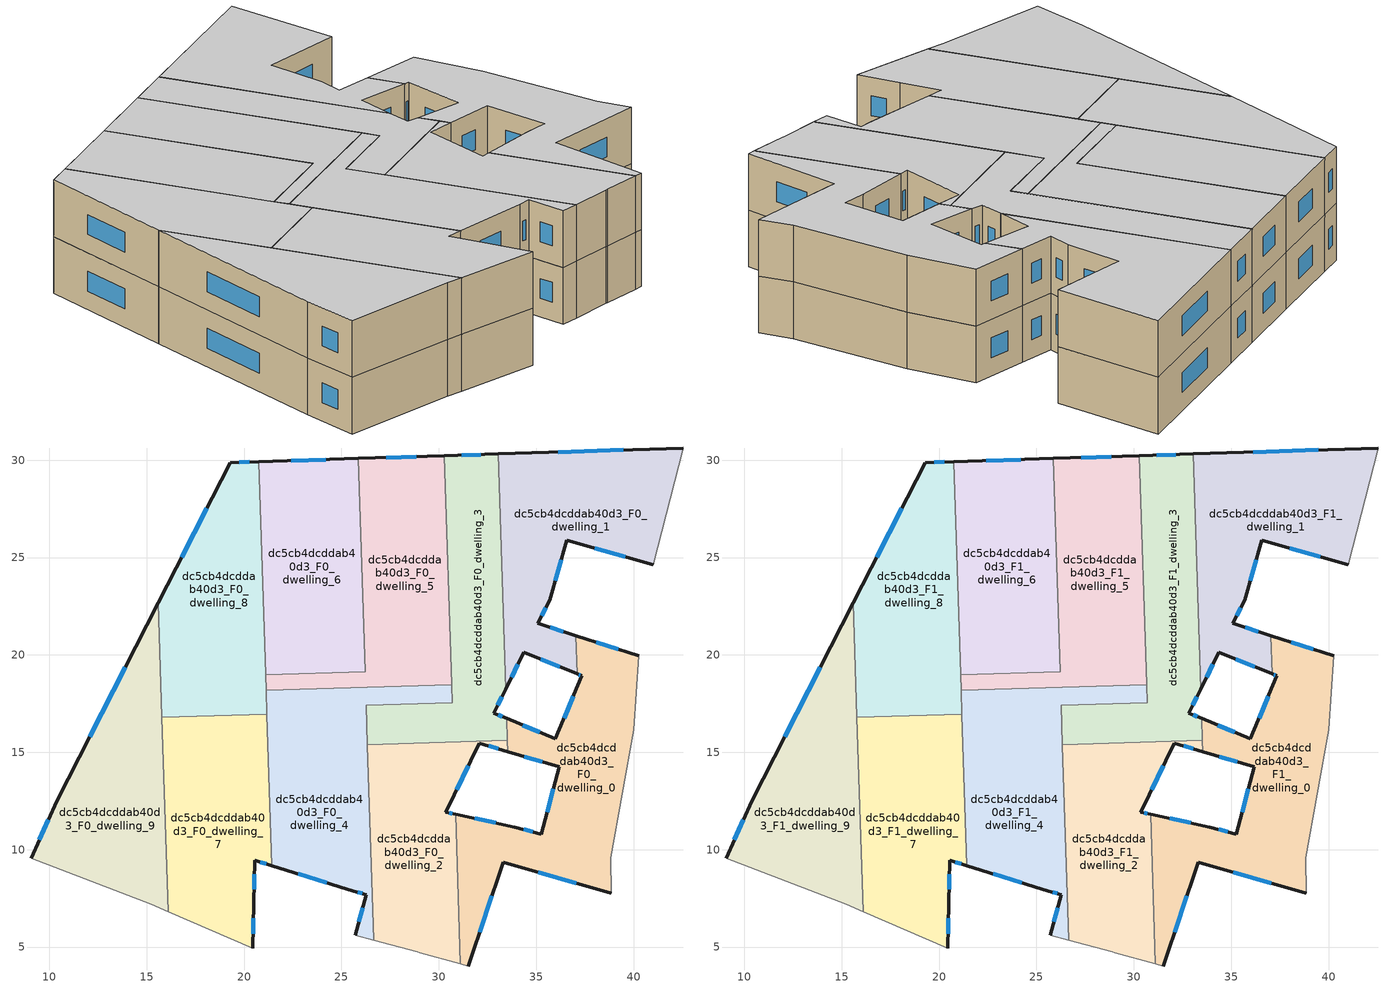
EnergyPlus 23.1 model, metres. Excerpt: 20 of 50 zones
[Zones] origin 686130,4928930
dc5cb4dcddab40d3_F0_dwelling_0
 floor ground (EU_floor_Construction): 40.27,19.96 40.02,16.17 38.82,9.59 38.85,7.77 33.31,9.36 31.52,4.03 31.11,4.14 30.86,11.82 33.91,11.16 35.26,10.8 36.18,14.26 33.54,15.04 33.48,16.74 35.99,15.69 37.35,18.93 37.1,19.03 37.04,20.99 z0
 wall outside (EU_wall_Construction): 31.52,4.03 33.31,9.36 38.85,7.77 / 33.54,15.04 36.18,14.26 35.26,10.8 33.91,11.16 30.86,11.82 / 37.1,19.03 37.35,18.93 35.99,15.69 33.48,16.74 / 40.27,19.96 37.04,20.99 z0:3
 wall adiabatic (EU_wall_Construction): 31.11,4.14 31.52,4.03 / 38.85,7.77 38.82,9.59 40.02,16.17 40.27,19.96 z0:3
 wall to dc5cb4dcddab40d3_F0_dwelling_2 (EU_wall_Construction): 30.86,11.82 31.11,4.14 / 33.52,15.61 33.54,15.04 z0:3
 wall to dc5cb4dcddab40d3_F0_dwelling_1 (EU_wall_Construction): 37.04,20.99 37.1,19.03 z0:3
 wall to dc5cb4dcddab40d3_F0_dwelling_3 (EU_wall_Construction): 33.48,16.74 33.52,15.61 z0:3
 window (EU_Window_Construction): 35.11,8.84 37.05,8.28 / 32.1,5.76 32.73,7.62 / 32.92,11.37 31.86,11.6 / 34.82,10.91 34.35,11.04 / 35.88,13.13 35.56,11.92 / 34.4,14.78 35.32,14.51 / 35.18,16.03 34.3,16.4 / 36.91,17.87 36.43,16.74 / 37.18,18.99 37.27,18.96 / 39.22,20.29 38.09,20.65 z0.98:2.02
dc5cb4dcddab40d3_F0_dwelling_1
 floor ground (EU_floor_Construction): 42.55,30.63 41.01,24.63 36.56,25.89 35.69,22.82 35.07,21.62 37.04,20.99 37.1,19.03 34.35,20.13 33.44,18.25 33.05,30.32 z0
 wall outside (EU_wall_Construction): 37.04,20.99 35.07,21.62 35.69,22.82 36.56,25.89 41.01,24.63 / 33.44,18.25 34.35,20.13 37.1,19.03 / 42.55,30.63 33.05,30.32 z0:3
 wall adiabatic (EU_wall_Construction): 41.01,24.63 42.55,30.63 z0:3
 wall to dc5cb4dcddab40d3_F0_dwelling_3 (EU_wall_Construction): 33.05,30.32 33.44,18.25 z0:3
 window (EU_Window_Construction): 35.27,22.01 35.49,22.43 / 36.4,21.19 35.71,21.41 / 35.25,19.77 36.21,19.38 / 33.73,18.86 34.05,19.52 / 39.46,30.53 36.14,30.42 / 38.01,25.48 39.56,25.04 / 35.97,23.82 36.28,24.89 z0.98:2.02
dc5cb4dcddab40d3_F0_dwelling_2
 floor ground (EU_floor_Construction): 33.52,15.61 33.54,15.04 32.08,15.47 30.36,11.93 30.86,11.82 31.11,4.14 29.01,4.72 28.9,4.75 26.65,5.35 26.33,15.38 z0
 wall outside (EU_wall_Construction): 30.86,11.82 30.36,11.93 32.08,15.47 33.54,15.04 z0:3
 wall adiabatic (EU_wall_Construction): 26.65,5.35 28.9,4.75 29.01,4.72 31.11,4.14 z0:3
 wall to dc5cb4dcddab40d3_F0_dwelling_3 (EU_wall_Construction): 33.52,15.61 26.33,15.38 z0:3
 wall to dc5cb4dcddab40d3_F0_dwelling_4 (EU_wall_Construction): 26.33,15.38 26.65,5.35 z0:3
 window (EU_Window_Construction): 30.92,13.08 31.52,14.32 / 30.7,11.85 30.53,11.89 / 32.55,15.33 33.06,15.18 z0.98:2.02
dc5cb4dcddab40d3_F0_dwelling_3
 floor ground (EU_floor_Construction): 33.05,30.32 33.44,18.25 32.83,17.02 33.48,16.74 33.52,15.61 26.33,15.38 26.27,17.42 30.68,17.56 30.28,30.23 z0
 wall outside (EU_wall_Construction): 33.05,30.32 30.28,30.23 / 33.48,16.74 32.83,17.02 33.44,18.25 z0:3
 wall to dc5cb4dcddab40d3_F0_dwelling_4 (EU_wall_Construction): 30.65,18.48 30.68,17.56 26.27,17.42 26.33,15.38 z0:3
 wall to dc5cb4dcddab40d3_F0_dwelling_5 (EU_wall_Construction): 30.28,30.23 30.65,18.48 z0:3
 window (EU_Window_Construction): 32.15,30.29 31.18,30.26 / 33.03,17.42 33.24,17.85 / 33.27,16.83 33.04,16.93 z0.98:2.02
dc5cb4dcddab40d3_F0_dwelling_4
 floor ground (EU_floor_Construction): 30.65,18.48 30.68,17.56 26.27,17.42 26.65,5.35 25.7,5.61 26.27,7.7 25.62,7.88 21.41,9.18 21.13,18.18 z0
 wall outside (EU_wall_Construction): 21.41,9.18 25.62,7.88 26.27,7.7 25.7,5.61 z0:3
 wall adiabatic (EU_wall_Construction): 25.7,5.61 26.65,5.35 z0:3
 wall to dc5cb4dcddab40d3_F0_dwelling_5 (EU_wall_Construction): 30.65,18.48 21.13,18.18 z0:3
 wall to dc5cb4dcddab40d3_F0_dwelling_7 (EU_wall_Construction): 21.17,16.96 21.41,9.18 z0:3
 wall to dc5cb4dcddab40d3_F0_dwelling_8 (EU_wall_Construction): 21.13,18.18 21.17,16.96 z0:3
 window (EU_Window_Construction): 26.09,7.02 25.89,6.29 / 25.83,7.82 26.06,7.76 / 22.78,8.76 24.25,8.3 z0.98:2.02
dc5cb4dcddab40d3_F0_dwelling_5
 floor ground (EU_floor_Construction): 30.28,30.23 30.65,18.48 21.13,18.18 21.1,18.98 26.21,19.14 25.87,30.09 z0
 wall outside (EU_wall_Construction): 30.28,30.23 25.87,30.09 z0:3
 wall to dc5cb4dcddab40d3_F0_dwelling_6 (EU_wall_Construction): 25.87,30.09 26.21,19.14 21.1,18.98 z0:3
 wall to dc5cb4dcddab40d3_F0_dwelling_8 (EU_wall_Construction): 21.1,18.98 21.13,18.18 z0:3
 window (EU_Window_Construction): 28.85,30.19 27.3,30.14 z0.98:2.02
dc5cb4dcddab40d3_F0_dwelling_6
 floor ground (EU_floor_Construction): 25.87,30.09 26.21,19.14 21.1,18.98 20.76,29.92 z0
 wall outside (EU_wall_Construction): 25.87,30.09 20.76,29.92 z0:3
 wall to dc5cb4dcddab40d3_F0_dwelling_8 (EU_wall_Construction): 20.76,29.92 21.1,18.98 z0:3
 window (EU_Window_Construction): 24.21,30.04 22.42,29.98 z0.98:2.02
dc5cb4dcddab40d3_F0_dwelling_7
 floor ground (EU_floor_Construction): 21.17,16.96 21.41,9.18 20.54,9.45 20.5,7.24 20.44,4.94 16.1,6.81 15.78,16.79 z0
 wall outside (EU_wall_Construction): 20.44,4.94 20.5,7.24 20.54,9.45 21.41,9.18 z0:3
 wall adiabatic (EU_wall_Construction): 16.1,6.81 20.44,4.94 z0:3
 wall to dc5cb4dcddab40d3_F0_dwelling_8 (EU_wall_Construction): 21.17,16.96 15.78,16.79 z0:3
 wall to dc5cb4dcddab40d3_F0_dwelling_9 (EU_wall_Construction): 15.78,16.79 16.1,6.81 z0:3
 window (EU_Window_Construction): 20.82,9.36 21.13,9.27 / 20.52,7.96 20.53,8.73 / 20.46,5.69 20.48,6.49 z0.98:2.02
dc5cb4dcddab40d3_F0_dwelling_8
 floor ground (EU_floor_Construction): 20.76,29.92 21.17,16.96 15.78,16.79 15.6,22.69 19.28,29.88 z0
 wall outside (EU_wall_Construction): 20.76,29.92 19.28,29.88 15.6,22.69 z0:3
 wall to dc5cb4dcddab40d3_F0_dwelling_9 (EU_wall_Construction): 15.6,22.69 15.78,16.79 z0:3
 window (EU_Window_Construction): 20.28,29.91 19.76,29.89 / 18.08,27.54 16.8,25.03 z0.98:2.02
dc5cb4dcddab40d3_F0_dwelling_9
 floor ground (EU_floor_Construction): 15.6,22.69 16.1,6.81 15.22,7.19 9.07,9.55 10.37,12.49 z0
 wall outside (EU_wall_Construction): 15.6,22.69 10.37,12.49 9.07,9.55 z0:3
 wall adiabatic (EU_wall_Construction): 9.07,9.55 15.22,7.19 16.1,6.81 z0:3
 window (EU_Window_Construction): 13.9,19.37 12.07,15.8 / 9.95,11.53 9.49,10.5 z0.98:2.02
dc5cb4dcddab40d3_F1_dwelling_0
 floor to dc5cb4dcddab40d3_F0_dwelling_0 (EU_floor_Construction): 40.27,19.96 40.02,16.17 38.82,9.59 38.85,7.77 33.31,9.36 31.52,4.03 31.11,4.14 30.86,11.82 33.91,11.16 35.26,10.8 36.18,14.26 33.54,15.04 33.48,16.74 35.99,15.69 37.35,18.93 37.1,19.03 37.04,20.99 z3
 wall outside (EU_wall_Construction): 31.52,4.03 33.31,9.36 38.85,7.77 / 33.54,15.04 36.18,14.26 35.26,10.8 33.91,11.16 30.86,11.82 / 37.1,19.03 37.35,18.93 35.99,15.69 33.48,16.74 / 40.27,19.96 37.04,20.99 z3:6
 wall adiabatic (EU_wall_Construction): 31.11,4.14 31.52,4.03 / 38.85,7.77 38.82,9.59 40.02,16.17 40.27,19.96 z3:6
 wall to dc5cb4dcddab40d3_F1_dwelling_2 (EU_wall_Construction): 30.86,11.82 31.11,4.14 / 33.52,15.61 33.54,15.04 z3:6
 wall to dc5cb4dcddab40d3_F1_dwelling_1 (EU_wall_Construction): 37.04,20.99 37.1,19.03 z3:6
 wall to dc5cb4dcddab40d3_F1_dwelling_3 (EU_wall_Construction): 33.48,16.74 33.52,15.61 z3:6
 window (EU_Window_Construction): 35.11,8.84 37.05,8.28 / 32.1,5.76 32.73,7.62 / 32.92,11.37 31.86,11.6 / 34.82,10.91 34.35,11.04 / 35.88,13.13 35.56,11.92 / 34.4,14.78 35.32,14.51 / 35.18,16.03 34.3,16.4 / 36.91,17.87 36.43,16.74 / 37.18,18.99 37.27,18.96 / 39.22,20.29 38.09,20.65 z3.98:5.02
 ceiling to dc5cb4dcddab40d3_F2_dwelling_0 (EU_floor_Construction): 38.85,7.77 38.82,9.59 40.02,16.17 40.27,19.96 37.04,20.99 37.1,19.03 37.35,18.93 35.99,15.69 33.48,16.74 33.54,15.04 36.18,14.26 35.26,10.8 33.91,11.16 30.86,11.82 31.11,4.14 31.52,4.03 33.31,9.36 z6
dc5cb4dcddab40d3_F1_dwelling_1
 floor to dc5cb4dcddab40d3_F0_dwelling_1 (EU_floor_Construction): 42.55,30.63 41.01,24.63 36.56,25.89 35.69,22.82 35.07,21.62 37.04,20.99 37.1,19.03 34.35,20.13 33.44,18.25 33.05,30.32 z3
 wall outside (EU_wall_Construction): 37.04,20.99 35.07,21.62 35.69,22.82 36.56,25.89 41.01,24.63 / 33.44,18.25 34.35,20.13 37.1,19.03 / 42.55,30.63 33.05,30.32 z3:6
 wall adiabatic (EU_wall_Construction): 41.01,24.63 42.55,30.63 z3:6
 wall to dc5cb4dcddab40d3_F1_dwelling_3 (EU_wall_Construction): 33.05,30.32 33.44,18.25 z3:6
 window (EU_Window_Construction): 35.27,22.01 35.49,22.43 / 36.4,21.19 35.71,21.41 / 35.25,19.77 36.21,19.38 / 33.73,18.86 34.05,19.52 / 39.46,30.53 36.14,30.42 / 38.01,25.48 39.56,25.04 / 35.97,23.82 36.28,24.89 z3.98:5.02
 ceiling to dc5cb4dcddab40d3_F2_dwelling_1 (EU_floor_Construction): 37.1,19.03 37.04,20.99 35.07,21.62 35.69,22.82 36.56,25.89 41.01,24.63 42.55,30.63 33.05,30.32 33.44,18.25 34.35,20.13 z6
dc5cb4dcddab40d3_F1_dwelling_2
 floor to dc5cb4dcddab40d3_F0_dwelling_2 (EU_floor_Construction): 33.52,15.61 33.54,15.04 32.08,15.47 30.36,11.93 30.86,11.82 31.11,4.14 29.01,4.72 28.9,4.75 26.65,5.35 26.33,15.38 z3
 wall outside (EU_wall_Construction): 30.86,11.82 30.36,11.93 32.08,15.47 33.54,15.04 z3:6
 wall adiabatic (EU_wall_Construction): 26.65,5.35 28.9,4.75 29.01,4.72 31.11,4.14 z3:6
 wall to dc5cb4dcddab40d3_F1_dwelling_3 (EU_wall_Construction): 33.52,15.61 26.33,15.38 z3:6
 wall to dc5cb4dcddab40d3_F1_dwelling_4 (EU_wall_Construction): 26.33,15.38 26.65,5.35 z3:6
 window (EU_Window_Construction): 30.92,13.08 31.52,14.32 / 30.7,11.85 30.53,11.89 / 32.55,15.33 33.06,15.18 z3.98:5.02
 ceiling to dc5cb4dcddab40d3_F2_dwelling_2 (EU_floor_Construction): 31.11,4.14 30.86,11.82 30.36,11.93 32.08,15.47 33.54,15.04 33.52,15.61 26.33,15.38 26.65,5.35 28.9,4.75 29.01,4.72 z6
dc5cb4dcddab40d3_F1_dwelling_3
 floor to dc5cb4dcddab40d3_F0_dwelling_3 (EU_floor_Construction): 33.05,30.32 33.44,18.25 32.83,17.02 33.48,16.74 33.52,15.61 26.33,15.38 26.27,17.42 30.68,17.56 30.28,30.23 z3
 wall outside (EU_wall_Construction): 33.05,30.32 30.28,30.23 / 33.48,16.74 32.83,17.02 33.44,18.25 z3:6
 wall to dc5cb4dcddab40d3_F1_dwelling_4 (EU_wall_Construction): 30.65,18.48 30.68,17.56 26.27,17.42 26.33,15.38 z3:6
 wall to dc5cb4dcddab40d3_F1_dwelling_5 (EU_wall_Construction): 30.28,30.23 30.65,18.48 z3:6
 window (EU_Window_Construction): 32.15,30.29 31.18,30.26 / 33.03,17.42 33.24,17.85 / 33.27,16.83 33.04,16.93 z3.98:5.02
 ceiling to dc5cb4dcddab40d3_F2_dwelling_3 (EU_floor_Construction): 33.52,15.61 33.48,16.74 32.83,17.02 33.44,18.25 33.05,30.32 30.28,30.23 30.68,17.56 26.27,17.42 26.33,15.38 z6
dc5cb4dcddab40d3_F1_dwelling_4
 floor to dc5cb4dcddab40d3_F0_dwelling_4 (EU_floor_Construction): 30.65,18.48 30.68,17.56 26.27,17.42 26.65,5.35 25.7,5.61 26.27,7.7 25.62,7.88 21.41,9.18 21.13,18.18 z3
 wall outside (EU_wall_Construction): 21.41,9.18 25.62,7.88 26.27,7.7 25.7,5.61 z3:6
 wall adiabatic (EU_wall_Construction): 25.7,5.61 26.65,5.35 z3:6
 wall to dc5cb4dcddab40d3_F1_dwelling_5 (EU_wall_Construction): 30.65,18.48 21.13,18.18 z3:6
 wall to dc5cb4dcddab40d3_F1_dwelling_7 (EU_wall_Construction): 21.17,16.96 21.41,9.18 z3:6
 wall to dc5cb4dcddab40d3_F1_dwelling_8 (EU_wall_Construction): 21.13,18.18 21.17,16.96 z3:6
 window (EU_Window_Construction): 26.09,7.02 25.89,6.29 / 25.83,7.82 26.06,7.76 / 22.78,8.76 24.25,8.3 z3.98:5.02
 ceiling to dc5cb4dcddab40d3_F2_dwelling_4 (EU_floor_Construction): 26.65,5.35 26.27,17.42 30.68,17.56 30.65,18.48 21.13,18.18 21.41,9.18 25.62,7.88 26.27,7.7 25.7,5.61 z6
dc5cb4dcddab40d3_F1_dwelling_5
 floor to dc5cb4dcddab40d3_F0_dwelling_5 (EU_floor_Construction): 30.28,30.23 30.65,18.48 21.13,18.18 21.1,18.98 26.21,19.14 25.87,30.09 z3
 wall outside (EU_wall_Construction): 30.28,30.23 25.87,30.09 z3:6
 wall to dc5cb4dcddab40d3_F1_dwelling_6 (EU_wall_Construction): 25.87,30.09 26.21,19.14 21.1,18.98 z3:6
 wall to dc5cb4dcddab40d3_F1_dwelling_8 (EU_wall_Construction): 21.1,18.98 21.13,18.18 z3:6
 window (EU_Window_Construction): 28.85,30.19 27.3,30.14 z3.98:5.02
 ceiling to dc5cb4dcddab40d3_F2_dwelling_5 (EU_floor_Construction): 30.65,18.48 30.28,30.23 25.87,30.09 26.21,19.14 21.1,18.98 21.13,18.18 z6
dc5cb4dcddab40d3_F1_dwelling_6
 floor to dc5cb4dcddab40d3_F0_dwelling_6 (EU_floor_Construction): 25.87,30.09 26.21,19.14 21.1,18.98 20.76,29.92 z3
 wall outside (EU_wall_Construction): 25.87,30.09 20.76,29.92 z3:6
 wall to dc5cb4dcddab40d3_F1_dwelling_8 (EU_wall_Construction): 20.76,29.92 21.1,18.98 z3:6
 window (EU_Window_Construction): 24.21,30.04 22.42,29.98 z3.98:5.02
 ceiling to dc5cb4dcddab40d3_F2_dwelling_6 (EU_floor_Construction): 26.21,19.14 25.87,30.09 20.76,29.92 21.1,18.98 z6
dc5cb4dcddab40d3_F1_dwelling_7
 floor to dc5cb4dcddab40d3_F0_dwelling_7 (EU_floor_Construction): 21.17,16.96 21.41,9.18 20.54,9.45 20.5,7.24 20.44,4.94 16.1,6.81 15.78,16.79 z3
 wall outside (EU_wall_Construction): 20.44,4.94 20.5,7.24 20.54,9.45 21.41,9.18 z3:6
 wall adiabatic (EU_wall_Construction): 16.1,6.81 20.44,4.94 z3:6
 wall to dc5cb4dcddab40d3_F1_dwelling_8 (EU_wall_Construction): 21.17,16.96 15.78,16.79 z3:6
 wall to dc5cb4dcddab40d3_F1_dwelling_9 (EU_wall_Construction): 15.78,16.79 16.1,6.81 z3:6
 window (EU_Window_Construction): 20.82,9.36 21.13,9.27 / 20.52,7.96 20.53,8.73 / 20.46,5.69 20.48,6.49 z3.98:5.02
 ceiling to dc5cb4dcddab40d3_F2_dwelling_7 (EU_floor_Construction): 20.44,4.94 20.5,7.24 20.54,9.45 21.41,9.18 21.17,16.96 15.78,16.79 16.1,6.81 z6
dc5cb4dcddab40d3_F1_dwelling_8
 floor to dc5cb4dcddab40d3_F0_dwelling_8 (EU_floor_Construction): 20.76,29.92 21.17,16.96 15.78,16.79 15.6,22.69 19.28,29.88 z3
 wall outside (EU_wall_Construction): 20.76,29.92 19.28,29.88 15.6,22.69 z3:6
 wall to dc5cb4dcddab40d3_F1_dwelling_9 (EU_wall_Construction): 15.6,22.69 15.78,16.79 z3:6
 window (EU_Window_Construction): 20.28,29.91 19.76,29.89 / 18.08,27.54 16.8,25.03 z3.98:5.02
 ceiling to dc5cb4dcddab40d3_F2_dwelling_8 (EU_floor_Construction): 21.17,16.96 20.76,29.92 19.28,29.88 15.6,22.69 15.78,16.79 z6
dc5cb4dcddab40d3_F1_dwelling_9
 floor to dc5cb4dcddab40d3_F0_dwelling_9 (EU_floor_Construction): 15.6,22.69 16.1,6.81 15.22,7.19 9.07,9.55 10.37,12.49 z3
 wall outside (EU_wall_Construction): 15.6,22.69 10.37,12.49 9.07,9.55 z3:6
 wall adiabatic (EU_wall_Construction): 9.07,9.55 15.22,7.19 16.1,6.81 z3:6
 window (EU_Window_Construction): 13.9,19.37 12.07,15.8 / 9.95,11.53 9.49,10.5 z3.98:5.02
 ceiling to dc5cb4dcddab40d3_F2_dwelling_9 (EU_floor_Construction): 16.1,6.81 15.6,22.69 10.37,12.49 9.07,9.55 15.22,7.19 z6
[Building]
EU S2 Campaign: North Axis=0; Terrain=City; Solar Distribution=FullExterior
[Site:Location]
Bologna: Latitude=44.5; Longitude=11.25; Time Zone=1; Elevation=37
[SizingPeriod:WeatherFileDays]
AnnualSizingPeriod: Begin Month=1; Begin Day of Month=1; End Month=12; End Day of Month=31; Day of Week for Start Day=Monday; Use Weather File Daylight Saving Period=No; Use Weather File Rain and Snow Indicators=No
[MATERIAL]
EU_InternalMass_Material: Roughness=MediumRough; Thickness=0.1; Conductivity=1; Density=1800; Specific Heat=900; Thermal Absorptance=0.9; Solar Absorptance=0.7; Visible Absorptance=0.7
[MATERIAL:NOMASS] Roughness=MediumRough; Thermal Absorptance=0.9; Solar Absorptance=0.7; Visible Absorptance=0.7
Name | Thermal Resistance
EU_wall_NoMass | 0.905828
EU_floor_NoMass | 0.67114
[WINDOWMATERIAL:SIMPLEGLAZINGSYSTEM]
EU_Window_SimpleGlazing: UFactor=4.52486; Solar Heat Gain Coefficient=0.85; Visible Transmittance=0.85
[CONSTRUCTION]
EU_wall_Construction: EU_wall_NoMass
EU_floor_Construction: EU_floor_NoMass
EU_Window_Construction: EU_Window_SimpleGlazing
EU_InternalMass_Construction: EU_InternalMass_Material
[ZONE] Type=1; Multiplier=1; Ceiling Height=autocalculate; Floor Area=autocalculate; Part of Total Floor Area=Yes
Name | Volume
dc5cb4dcddab40d3_F0_dwelling_0; dc5cb4dcddab40d3_F1_dwelling_0 | 190.23
dc5cb4dcddab40d3_F0_dwelling_1; dc5cb4dcddab40d3_F1_dwelling_1 | 186.078
dc5cb4dcddab40d3_F0_dwelling_2; dc5cb4dcddab40d3_F1_dwelling_2 | 147.95
dc5cb4dcddab40d3_F0_dwelling_3; dc5cb4dcddab40d3_F1_dwelling_3 | 147.942
dc5cb4dcddab40d3_F0_dwelling_4; dc5cb4dcddab40d3_F1_dwelling_4 | 168.039
dc5cb4dcddab40d3_F0_dwelling_5 | 168.076
dc5cb4dcddab40d3_F1_dwelling_5 | 168.075
dc5cb4dcddab40d3_F0_dwelling_6; dc5cb4dcddab40d3_F1_dwelling_6 | 168.052
dc5cb4dcddab40d3_F0_dwelling_7; dc5cb4dcddab40d3_F1_dwelling_7 | 168.059
dc5cb4dcddab40d3_F0_dwelling_8; dc5cb4dcddab40d3_F1_dwelling_8 | 168.034
dc5cb4dcddab40d3_F0_dwelling_9 | 168.046
dc5cb4dcddab40d3_F1_dwelling_9 | 168.045
[INTERNALMASS] Construction=EU_InternalMass_Construction
Name | Zone or ZoneList | Surface Area
dc5cb4dcddab40d3_F0_dwelling_0_EU_InternalMass | dc5cb4dcddab40d3_F0_dwelling_0 | 63.4093
dc5cb4dcddab40d3_F0_dwelling_1_EU_InternalMass | dc5cb4dcddab40d3_F0_dwelling_1 | 62.0258
dc5cb4dcddab40d3_F0_dwelling_2_EU_InternalMass | dc5cb4dcddab40d3_F0_dwelling_2 | 49.3166
dc5cb4dcddab40d3_F0_dwelling_3_EU_InternalMass | dc5cb4dcddab40d3_F0_dwelling_3 | 49.314
dc5cb4dcddab40d3_F0_dwelling_4_EU_InternalMass | dc5cb4dcddab40d3_F0_dwelling_4 | 56.0131
dc5cb4dcddab40d3_F0_dwelling_5_EU_InternalMass | dc5cb4dcddab40d3_F0_dwelling_5 | 56.0252
dc5cb4dcddab40d3_F0_dwelling_6_EU_InternalMass | dc5cb4dcddab40d3_F0_dwelling_6 | 56.0201
dc5cb4dcddab40d3_F0_dwelling_7_EU_InternalMass | dc5cb4dcddab40d3_F0_dwelling_7 | 56.0194
dc5cb4dcddab40d3_F0_dwelling_8_EU_InternalMass | dc5cb4dcddab40d3_F0_dwelling_8 | 56.0114
dc5cb4dcddab40d3_F0_dwelling_9_EU_InternalMass | dc5cb4dcddab40d3_F0_dwelling_9 | 56.0156
dc5cb4dcddab40d3_F1_dwelling_0_EU_InternalMass | dc5cb4dcddab40d3_F1_dwelling_0 | 63.4093
dc5cb4dcddab40d3_F1_dwelling_1_EU_InternalMass | dc5cb4dcddab40d3_F1_dwelling_1 | 62.0258
dc5cb4dcddab40d3_F1_dwelling_2_EU_InternalMass | dc5cb4dcddab40d3_F1_dwelling_2 | 49.3166
dc5cb4dcddab40d3_F1_dwelling_3_EU_InternalMass | dc5cb4dcddab40d3_F1_dwelling_3 | 49.314
dc5cb4dcddab40d3_F1_dwelling_4_EU_InternalMass | dc5cb4dcddab40d3_F1_dwelling_4 | 56.0131
dc5cb4dcddab40d3_F1_dwelling_5_EU_InternalMass | dc5cb4dcddab40d3_F1_dwelling_5 | 56.0252
dc5cb4dcddab40d3_F1_dwelling_6_EU_InternalMass | dc5cb4dcddab40d3_F1_dwelling_6 | 56.0201
dc5cb4dcddab40d3_F1_dwelling_7_EU_InternalMass | dc5cb4dcddab40d3_F1_dwelling_7 | 56.0194
dc5cb4dcddab40d3_F1_dwelling_8_EU_InternalMass | dc5cb4dcddab40d3_F1_dwelling_8 | 56.0114
dc5cb4dcddab40d3_F1_dwelling_9_EU_InternalMass | dc5cb4dcddab40d3_F1_dwelling_9 | 56.0156
[OTHEREQUIPMENT] Fuel Type=Electricity; Design Level Calculation Method=Watts/Area; Power per Zone Floor Area=1; Fraction Latent=0; Fraction Radiant=0; Fraction Lost=0; Carbon Dioxide Generation Rate=0; EndUse Subcategory=EU_Step8_InternalGains
Name | Zone or ZoneList or Space or SpaceList | Schedule
EU_Step8_InternalGain_dc5cb4dcddab40d3_F0_dwelling_0_f000 | dc5cb4dcddab40d3_F0_dwelling_0 | EU_Step8_GainSchedule_dc5cb4dcddab40d3_F0_dwelling_0_f000
EU_Step8_InternalGain_dc5cb4dcddab40d3_F0_dwelling_1_f000 | dc5cb4dcddab40d3_F0_dwelling_1 | EU_Step8_GainSchedule_dc5cb4dcddab40d3_F0_dwelling_1_f000
EU_Step8_InternalGain_dc5cb4dcddab40d3_F0_dwelling_2_f000 | dc5cb4dcddab40d3_F0_dwelling_2 | EU_Step8_GainSchedule_dc5cb4dcddab40d3_F0_dwelling_2_f000
EU_Step8_InternalGain_dc5cb4dcddab40d3_F0_dwelling_3_f000 | dc5cb4dcddab40d3_F0_dwelling_3 | EU_Step8_GainSchedule_dc5cb4dcddab40d3_F0_dwelling_3_f000
EU_Step8_InternalGain_dc5cb4dcddab40d3_F0_dwelling_4_f000 | dc5cb4dcddab40d3_F0_dwelling_4 | EU_Step8_GainSchedule_dc5cb4dcddab40d3_F0_dwelling_4_f000
EU_Step8_InternalGain_dc5cb4dcddab40d3_F0_dwelling_5_f000 | dc5cb4dcddab40d3_F0_dwelling_5 | EU_Step8_GainSchedule_dc5cb4dcddab40d3_F0_dwelling_5_f000
EU_Step8_InternalGain_dc5cb4dcddab40d3_F0_dwelling_6_f000 | dc5cb4dcddab40d3_F0_dwelling_6 | EU_Step8_GainSchedule_dc5cb4dcddab40d3_F0_dwelling_6_f000
EU_Step8_InternalGain_dc5cb4dcddab40d3_F0_dwelling_7_f000 | dc5cb4dcddab40d3_F0_dwelling_7 | EU_Step8_GainSchedule_dc5cb4dcddab40d3_F0_dwelling_7_f000
EU_Step8_InternalGain_dc5cb4dcddab40d3_F0_dwelling_8_f000 | dc5cb4dcddab40d3_F0_dwelling_8 | EU_Step8_GainSchedule_dc5cb4dcddab40d3_F0_dwelling_8_f000
EU_Step8_InternalGain_dc5cb4dcddab40d3_F0_dwelling_9_f000 | dc5cb4dcddab40d3_F0_dwelling_9 | EU_Step8_GainSchedule_dc5cb4dcddab40d3_F0_dwelling_9_f000
EU_Step8_InternalGain_dc5cb4dcddab40d3_F1_dwelling_0_f000 | dc5cb4dcddab40d3_F1_dwelling_0 | EU_Step8_GainSchedule_dc5cb4dcddab40d3_F1_dwelling_0_f000
EU_Step8_InternalGain_dc5cb4dcddab40d3_F1_dwelling_1_f000 | dc5cb4dcddab40d3_F1_dwelling_1 | EU_Step8_GainSchedule_dc5cb4dcddab40d3_F1_dwelling_1_f000
EU_Step8_InternalGain_dc5cb4dcddab40d3_F1_dwelling_2_f000 | dc5cb4dcddab40d3_F1_dwelling_2 | EU_Step8_GainSchedule_dc5cb4dcddab40d3_F1_dwelling_2_f000
EU_Step8_InternalGain_dc5cb4dcddab40d3_F1_dwelling_3_f000 | dc5cb4dcddab40d3_F1_dwelling_3 | EU_Step8_GainSchedule_dc5cb4dcddab40d3_F1_dwelling_3_f000
EU_Step8_InternalGain_dc5cb4dcddab40d3_F1_dwelling_4_f000 | dc5cb4dcddab40d3_F1_dwelling_4 | EU_Step8_GainSchedule_dc5cb4dcddab40d3_F1_dwelling_4_f000
EU_Step8_InternalGain_dc5cb4dcddab40d3_F1_dwelling_5_f000 | dc5cb4dcddab40d3_F1_dwelling_5 | EU_Step8_GainSchedule_dc5cb4dcddab40d3_F1_dwelling_5_f000
EU_Step8_InternalGain_dc5cb4dcddab40d3_F1_dwelling_6_f000 | dc5cb4dcddab40d3_F1_dwelling_6 | EU_Step8_GainSchedule_dc5cb4dcddab40d3_F1_dwelling_6_f000
EU_Step8_InternalGain_dc5cb4dcddab40d3_F1_dwelling_7_f000 | dc5cb4dcddab40d3_F1_dwelling_7 | EU_Step8_GainSchedule_dc5cb4dcddab40d3_F1_dwelling_7_f000
EU_Step8_InternalGain_dc5cb4dcddab40d3_F1_dwelling_8_f000 | dc5cb4dcddab40d3_F1_dwelling_8 | EU_Step8_GainSchedule_dc5cb4dcddab40d3_F1_dwelling_8_f000
EU_Step8_InternalGain_dc5cb4dcddab40d3_F1_dwelling_9_f000 | dc5cb4dcddab40d3_F1_dwelling_9 | EU_Step8_GainSchedule_dc5cb4dcddab40d3_F1_dwelling_9_f000
[ZONEVENTILATION:DESIGNFLOWRATE] Schedule=EU_AlwaysOn; Design Flow Rate Calculation Method=AirChanges/Hour; Air Changes per Hour=0.73129; Ventilation Type=Natural; Fan Pressure Rise=0; Fan Total Efficiency=1; Constant Term Coefficient=1; Temperature Term Coefficient=0; Velocity Term Coefficient=0; Velocity Squared Term Coefficient=0; Minimum Indoor Temperature=-100; Maximum Indoor Temperature=100; Delta Temperature=-100; Minimum Outdoor Temperature=-100; Maximum Outdoor Temperature=100; Maximum Wind Speed=40
Name | Zone or ZoneList or Space or SpaceList
EU_ConstantAir_dc5cb4dcddab40d3_F0_dwelling_0 | dc5cb4dcddab40d3_F0_dwelling_0
EU_ConstantAir_dc5cb4dcddab40d3_F0_dwelling_1 | dc5cb4dcddab40d3_F0_dwelling_1
EU_ConstantAir_dc5cb4dcddab40d3_F0_dwelling_2 | dc5cb4dcddab40d3_F0_dwelling_2
EU_ConstantAir_dc5cb4dcddab40d3_F0_dwelling_3 | dc5cb4dcddab40d3_F0_dwelling_3
EU_ConstantAir_dc5cb4dcddab40d3_F0_dwelling_4 | dc5cb4dcddab40d3_F0_dwelling_4
EU_ConstantAir_dc5cb4dcddab40d3_F0_dwelling_5 | dc5cb4dcddab40d3_F0_dwelling_5
EU_ConstantAir_dc5cb4dcddab40d3_F0_dwelling_6 | dc5cb4dcddab40d3_F0_dwelling_6
EU_ConstantAir_dc5cb4dcddab40d3_F0_dwelling_7 | dc5cb4dcddab40d3_F0_dwelling_7
EU_ConstantAir_dc5cb4dcddab40d3_F0_dwelling_8 | dc5cb4dcddab40d3_F0_dwelling_8
EU_ConstantAir_dc5cb4dcddab40d3_F0_dwelling_9 | dc5cb4dcddab40d3_F0_dwelling_9
EU_ConstantAir_dc5cb4dcddab40d3_F1_dwelling_0 | dc5cb4dcddab40d3_F1_dwelling_0
EU_ConstantAir_dc5cb4dcddab40d3_F1_dwelling_1 | dc5cb4dcddab40d3_F1_dwelling_1
EU_ConstantAir_dc5cb4dcddab40d3_F1_dwelling_2 | dc5cb4dcddab40d3_F1_dwelling_2
EU_ConstantAir_dc5cb4dcddab40d3_F1_dwelling_3 | dc5cb4dcddab40d3_F1_dwelling_3
EU_ConstantAir_dc5cb4dcddab40d3_F1_dwelling_4 | dc5cb4dcddab40d3_F1_dwelling_4
EU_ConstantAir_dc5cb4dcddab40d3_F1_dwelling_5 | dc5cb4dcddab40d3_F1_dwelling_5
EU_ConstantAir_dc5cb4dcddab40d3_F1_dwelling_6 | dc5cb4dcddab40d3_F1_dwelling_6
EU_ConstantAir_dc5cb4dcddab40d3_F1_dwelling_7 | dc5cb4dcddab40d3_F1_dwelling_7
EU_ConstantAir_dc5cb4dcddab40d3_F1_dwelling_8 | dc5cb4dcddab40d3_F1_dwelling_8
EU_ConstantAir_dc5cb4dcddab40d3_F1_dwelling_9 | dc5cb4dcddab40d3_F1_dwelling_9
[HVACTEMPLATE:THERMOSTAT] Constant Heating Setpoint=20; Constant Cooling Setpoint=50
EU_HeatOnly_dc5cb4dcddab40d3_F0_dwelling_0; EU_HeatOnly_dc5cb4dcddab40d3_F0_dwelling_1; EU_HeatOnly_dc5cb4dcddab40d3_F0_dwelling_2; EU_HeatOnly_dc5cb4dcddab40d3_F0_dwelling_3; EU_HeatOnly_dc5cb4dcddab40d3_F0_dwelling_4; EU_HeatOnly_dc5cb4dcddab40d3_F0_dwelling_5; EU_HeatOnly_dc5cb4dcddab40d3_F0_dwelling_6; EU_HeatOnly_dc5cb4dcddab40d3_F0_dwelling_7; EU_HeatOnly_dc5cb4dcddab40d3_F0_dwelling_8; EU_HeatOnly_dc5cb4dcddab40d3_F0_dwelling_9; EU_HeatOnly_dc5cb4dcddab40d3_F1_dwelling_0; EU_HeatOnly_dc5cb4dcddab40d3_F1_dwelling_1; EU_HeatOnly_dc5cb4dcddab40d3_F1_dwelling_2; EU_HeatOnly_dc5cb4dcddab40d3_F1_dwelling_3; EU_HeatOnly_dc5cb4dcddab40d3_F1_dwelling_4; EU_HeatOnly_dc5cb4dcddab40d3_F1_dwelling_5; EU_HeatOnly_dc5cb4dcddab40d3_F1_dwelling_6; EU_HeatOnly_dc5cb4dcddab40d3_F1_dwelling_7; EU_HeatOnly_dc5cb4dcddab40d3_F1_dwelling_8; EU_HeatOnly_dc5cb4dcddab40d3_F1_dwelling_9; EU_HeatOnly_dc5cb4dcddab40d3_F2_dwelling_0; EU_HeatOnly_dc5cb4dcddab40d3_F2_dwelling_1; EU_HeatOnly_dc5cb4dcddab40d3_F2_dwelling_2; EU_HeatOnly_dc5cb4dcddab40d3_F2_dwelling_3; EU_HeatOnly_dc5cb4dcddab40d3_F2_dwelling_4; EU_HeatOnly_dc5cb4dcddab40d3_F2_dwelling_5; EU_HeatOnly_dc5cb4dcddab40d3_F2_dwelling_6; EU_HeatOnly_dc5cb4dcddab40d3_F2_dwelling_7; EU_HeatOnly_dc5cb4dcddab40d3_F2_dwelling_8; EU_HeatOnly_dc5cb4dcddab40d3_F2_dwelling_9; EU_HeatOnly_dc5cb4dcddab40d3_F3_dwelling_0; EU_HeatOnly_dc5cb4dcddab40d3_F3_dwelling_1; EU_HeatOnly_dc5cb4dcddab40d3_F3_dwelling_2; EU_HeatOnly_dc5cb4dcddab40d3_F3_dwelling_3; EU_HeatOnly_dc5cb4dcddab40d3_F3_dwelling_4; EU_HeatOnly_dc5cb4dcddab40d3_F3_dwelling_5; EU_HeatOnly_dc5cb4dcddab40d3_F3_dwelling_6; EU_HeatOnly_dc5cb4dcddab40d3_F3_dwelling_7; EU_HeatOnly_dc5cb4dcddab40d3_F3_dwelling_8; EU_HeatOnly_dc5cb4dcddab40d3_F3_dwelling_9; EU_HeatOnly_dc5cb4dcddab40d3_F4_dwelling_0; EU_HeatOnly_dc5cb4dcddab40d3_F4_dwelling_1; EU_HeatOnly_dc5cb4dcddab40d3_F4_dwelling_2; EU_HeatOnly_dc5cb4dcddab40d3_F4_dwelling_3; EU_HeatOnly_dc5cb4dcddab40d3_F4_dwelling_4; EU_HeatOnly_dc5cb4dcddab40d3_F4_dwelling_5; EU_HeatOnly_dc5cb4dcddab40d3_F4_dwelling_6; EU_HeatOnly_dc5cb4dcddab40d3_F4_dwelling_7; EU_HeatOnly_dc5cb4dcddab40d3_F4_dwelling_8; EU_HeatOnly_dc5cb4dcddab40d3_F4_dwelling_9
[HVACTEMPLATE:ZONE:IDEALLOADSAIRSYSTEM] System Availability Schedule=EU_AlwaysOn; Maximum Heating Supply Air Temperature=50; Minimum Cooling Supply Air Temperature=13; Maximum Heating Supply Air Humidity Ratio=0.0156; Minimum Cooling Supply Air Humidity Ratio=0.0077; Heating Limit=NoLimit; Cooling Limit=NoLimit; Heating Availability Schedule=EU_AlwaysOn; Cooling Availability Schedule=EU_CoolingOff; Dehumidification Control Type=ConstantSensibleHeatRatio; Cooling Sensible Heat Ratio=0.7; Dehumidification Setpoint=60; Humidification Control Type=None; Humidification Setpoint=30; Outdoor Air Method=None; Outdoor Air Flow Rate per Person=0.00944; Outdoor Air Flow Rate per Zone Floor Area=0; Outdoor Air Flow Rate per Zone=0; Demand Controlled Ventilation Type=None; Outdoor Air Economizer Type=NoEconomizer; Heat Recovery Type=None; Sensible Heat Recovery Effectiveness=0.7; Latent Heat Recovery Effectiveness=0.65
Name | Template Thermostat
dc5cb4dcddab40d3_F0_dwelling_0 | EU_HeatOnly_dc5cb4dcddab40d3_F0_dwelling_0
dc5cb4dcddab40d3_F0_dwelling_1 | EU_HeatOnly_dc5cb4dcddab40d3_F0_dwelling_1
dc5cb4dcddab40d3_F0_dwelling_2 | EU_HeatOnly_dc5cb4dcddab40d3_F0_dwelling_2
dc5cb4dcddab40d3_F0_dwelling_3 | EU_HeatOnly_dc5cb4dcddab40d3_F0_dwelling_3
dc5cb4dcddab40d3_F0_dwelling_4 | EU_HeatOnly_dc5cb4dcddab40d3_F0_dwelling_4
dc5cb4dcddab40d3_F0_dwelling_5 | EU_HeatOnly_dc5cb4dcddab40d3_F0_dwelling_5
dc5cb4dcddab40d3_F0_dwelling_6 | EU_HeatOnly_dc5cb4dcddab40d3_F0_dwelling_6
dc5cb4dcddab40d3_F0_dwelling_7 | EU_HeatOnly_dc5cb4dcddab40d3_F0_dwelling_7
dc5cb4dcddab40d3_F0_dwelling_8 | EU_HeatOnly_dc5cb4dcddab40d3_F0_dwelling_8
dc5cb4dcddab40d3_F0_dwelling_9 | EU_HeatOnly_dc5cb4dcddab40d3_F0_dwelling_9
dc5cb4dcddab40d3_F1_dwelling_0 | EU_HeatOnly_dc5cb4dcddab40d3_F1_dwelling_0
dc5cb4dcddab40d3_F1_dwelling_1 | EU_HeatOnly_dc5cb4dcddab40d3_F1_dwelling_1
dc5cb4dcddab40d3_F1_dwelling_2 | EU_HeatOnly_dc5cb4dcddab40d3_F1_dwelling_2
dc5cb4dcddab40d3_F1_dwelling_3 | EU_HeatOnly_dc5cb4dcddab40d3_F1_dwelling_3
dc5cb4dcddab40d3_F1_dwelling_4 | EU_HeatOnly_dc5cb4dcddab40d3_F1_dwelling_4
dc5cb4dcddab40d3_F1_dwelling_5 | EU_HeatOnly_dc5cb4dcddab40d3_F1_dwelling_5
dc5cb4dcddab40d3_F1_dwelling_6 | EU_HeatOnly_dc5cb4dcddab40d3_F1_dwelling_6
dc5cb4dcddab40d3_F1_dwelling_7 | EU_HeatOnly_dc5cb4dcddab40d3_F1_dwelling_7
dc5cb4dcddab40d3_F1_dwelling_8 | EU_HeatOnly_dc5cb4dcddab40d3_F1_dwelling_8
dc5cb4dcddab40d3_F1_dwelling_9 | EU_HeatOnly_dc5cb4dcddab40d3_F1_dwelling_9
[SIZING:ZONE] Zone Cooling Design Supply Air Temperature Input Method=SupplyAirTemperature; Zone Cooling Design Supply Air Temperature=13; Zone Heating Design Supply Air Temperature Input Method=SupplyAirTemperature; Zone Heating Design Supply Air Temperature=50; Zone Cooling Design Supply Air Humidity Ratio=0.008; Zone Heating Design Supply Air Humidity Ratio=0.008; Cooling Design Air Flow Method=DesignDay; Cooling Design Air Flow Rate=0; Cooling Minimum Air Flow per Zone Floor Area=0.000762; Cooling Minimum Air Flow=0; Cooling Minimum Air Flow Fraction=0.2; Heating Design Air Flow Method=DesignDay; Heating Design Air Flow Rate=0; Heating Maximum Air Flow per Zone Floor Area=0.002032; Heating Maximum Air Flow=0.141576; Heating Maximum Air Flow Fraction=0.3; Account for Dedicated Outdoor Air System=No; Dedicated Outdoor Air System Control Strategy=NeutralSupplyAir; Dedicated Outdoor Air Low Setpoint Temperature for Design=autosize; Dedicated Outdoor Air High Setpoint Temperature for Design=autosize; Zone Load Sizing Method=Sensible Load Only No Latent Load; Zone Latent Cooling Design Supply Air Humidity Ratio Input Method=HumidityRatioDifference; Zone Cooling Design Supply Air Humidity Ratio Difference=0.005; Zone Latent Heating Design Supply Air Humidity Ratio Input Method=HumidityRatioDifference; Zone Humidification Design Supply Air Humidity Ratio Difference=0.005
dc5cb4dcddab40d3_F0_dwelling_0; dc5cb4dcddab40d3_F0_dwelling_1; dc5cb4dcddab40d3_F0_dwelling_2; dc5cb4dcddab40d3_F0_dwelling_3; dc5cb4dcddab40d3_F0_dwelling_4; dc5cb4dcddab40d3_F0_dwelling_5; dc5cb4dcddab40d3_F0_dwelling_6; dc5cb4dcddab40d3_F0_dwelling_7; dc5cb4dcddab40d3_F0_dwelling_8; dc5cb4dcddab40d3_F0_dwelling_9; dc5cb4dcddab40d3_F1_dwelling_0; dc5cb4dcddab40d3_F1_dwelling_1; dc5cb4dcddab40d3_F1_dwelling_2; dc5cb4dcddab40d3_F1_dwelling_3; dc5cb4dcddab40d3_F1_dwelling_4; dc5cb4dcddab40d3_F1_dwelling_5; dc5cb4dcddab40d3_F1_dwelling_6; dc5cb4dcddab40d3_F1_dwelling_7; dc5cb4dcddab40d3_F1_dwelling_8; dc5cb4dcddab40d3_F1_dwelling_9
[SCHEDULE:CONSTANT]
Name | Hourly Value
EU_AlwaysOn | 1
EU_CoolingOff | 0
[SCHEDULE:FILE] Column Number=1; Rows to Skip at Top=0; Number of Hours of Data=8760; Column Separator=Comma; Interpolate to Timestep=No; Minutes per Item=60; Adjust Schedule for Daylight Savings=Yes
Name | File
EU_Step8_GainSchedule_dc5cb4dcddab40d3_F0_dwelling_0_f000 | ../../schedules/dc5cb4dcddab40d3/dc5cb4dcddab40d3_F0_dwelling_0_f000_gain.csv
EU_Step8_GainSchedule_dc5cb4dcddab40d3_F0_dwelling_1_f000 | ../../schedules/dc5cb4dcddab40d3/dc5cb4dcddab40d3_F0_dwelling_1_f000_gain.csv
EU_Step8_GainSchedule_dc5cb4dcddab40d3_F0_dwelling_2_f000 | ../../schedules/dc5cb4dcddab40d3/dc5cb4dcddab40d3_F0_dwelling_2_f000_gain.csv
EU_Step8_GainSchedule_dc5cb4dcddab40d3_F0_dwelling_3_f000 | ../../schedules/dc5cb4dcddab40d3/dc5cb4dcddab40d3_F0_dwelling_3_f000_gain.csv
EU_Step8_GainSchedule_dc5cb4dcddab40d3_F0_dwelling_4_f000 | ../../schedules/dc5cb4dcddab40d3/dc5cb4dcddab40d3_F0_dwelling_4_f000_gain.csv
EU_Step8_GainSchedule_dc5cb4dcddab40d3_F0_dwelling_5_f000 | ../../schedules/dc5cb4dcddab40d3/dc5cb4dcddab40d3_F0_dwelling_5_f000_gain.csv
EU_Step8_GainSchedule_dc5cb4dcddab40d3_F0_dwelling_6_f000 | ../../schedules/dc5cb4dcddab40d3/dc5cb4dcddab40d3_F0_dwelling_6_f000_gain.csv
EU_Step8_GainSchedule_dc5cb4dcddab40d3_F0_dwelling_7_f000 | ../../schedules/dc5cb4dcddab40d3/dc5cb4dcddab40d3_F0_dwelling_7_f000_gain.csv
EU_Step8_GainSchedule_dc5cb4dcddab40d3_F0_dwelling_8_f000 | ../../schedules/dc5cb4dcddab40d3/dc5cb4dcddab40d3_F0_dwelling_8_f000_gain.csv
EU_Step8_GainSchedule_dc5cb4dcddab40d3_F0_dwelling_9_f000 | ../../schedules/dc5cb4dcddab40d3/dc5cb4dcddab40d3_F0_dwelling_9_f000_gain.csv
EU_Step8_GainSchedule_dc5cb4dcddab40d3_F1_dwelling_0_f000 | ../../schedules/dc5cb4dcddab40d3/dc5cb4dcddab40d3_F1_dwelling_0_f000_gain.csv
EU_Step8_GainSchedule_dc5cb4dcddab40d3_F1_dwelling_1_f000 | ../../schedules/dc5cb4dcddab40d3/dc5cb4dcddab40d3_F1_dwelling_1_f000_gain.csv
EU_Step8_GainSchedule_dc5cb4dcddab40d3_F1_dwelling_2_f000 | ../../schedules/dc5cb4dcddab40d3/dc5cb4dcddab40d3_F1_dwelling_2_f000_gain.csv
EU_Step8_GainSchedule_dc5cb4dcddab40d3_F1_dwelling_3_f000 | ../../schedules/dc5cb4dcddab40d3/dc5cb4dcddab40d3_F1_dwelling_3_f000_gain.csv
EU_Step8_GainSchedule_dc5cb4dcddab40d3_F1_dwelling_4_f000 | ../../schedules/dc5cb4dcddab40d3/dc5cb4dcddab40d3_F1_dwelling_4_f000_gain.csv
EU_Step8_GainSchedule_dc5cb4dcddab40d3_F1_dwelling_5_f000 | ../../schedules/dc5cb4dcddab40d3/dc5cb4dcddab40d3_F1_dwelling_5_f000_gain.csv
EU_Step8_GainSchedule_dc5cb4dcddab40d3_F1_dwelling_6_f000 | ../../schedules/dc5cb4dcddab40d3/dc5cb4dcddab40d3_F1_dwelling_6_f000_gain.csv
EU_Step8_GainSchedule_dc5cb4dcddab40d3_F1_dwelling_7_f000 | ../../schedules/dc5cb4dcddab40d3/dc5cb4dcddab40d3_F1_dwelling_7_f000_gain.csv
EU_Step8_GainSchedule_dc5cb4dcddab40d3_F1_dwelling_8_f000 | ../../schedules/dc5cb4dcddab40d3/dc5cb4dcddab40d3_F1_dwelling_8_f000_gain.csv
EU_Step8_GainSchedule_dc5cb4dcddab40d3_F1_dwelling_9_f000 | ../../schedules/dc5cb4dcddab40d3/dc5cb4dcddab40d3_F1_dwelling_9_f000_gain.csv
